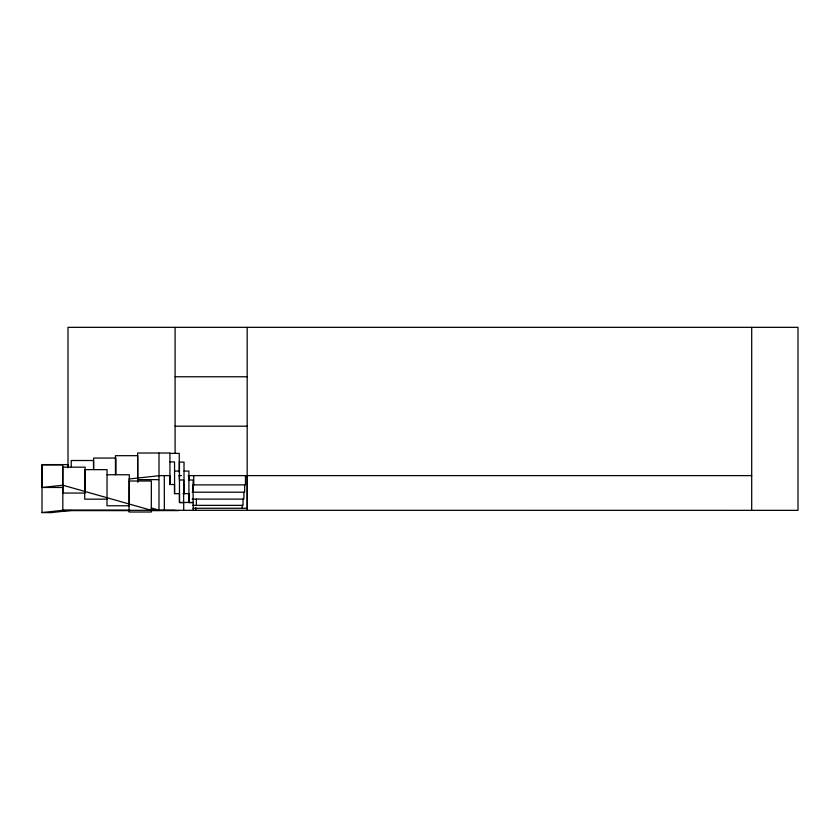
<?xml version="1.0" encoding="UTF-8"?>
<svg xmlns="http://www.w3.org/2000/svg" width="840" height="840" viewBox="0 0 840 840"><rect width="100%" height="100%" fill="white"/><g stroke="black" fill="none" stroke-linecap="round" stroke-linejoin="round"><path stroke-width="1.26" d="M129.938 510.405L71.316 510.405L50.663 512.663L42 512.568L42.042 464.604L67.893 464.604L67.893 467.145M42.032 487.463L42.063 464.856L62.706 464.856L62.685 487.463L42.032 487.463L62.843 485.205L151.389 510.31L159.894 510.416L150.78 510.416M175.098 510.353L158.981 510.321L159.012 453.012M174.5 484.523L169.911 484.523L169.953 453.012L137.624 453.012L137.666 479.63L158.645 479.63M174.605 493.668L174.531 461.916L169.942 461.916M179.225 472.227L179.256 453.39L169.523 453.39M62.843 485.205L62.811 510.31L42 512.568M128.74 479.031L158.655 475.766M175.098 376.761L247.17 376.761M175.098 426.195L247.17 426.195M174.636 471.062L179.508 471.062M184.023 471.062L188.895 471.062L188.947 502.614L193.095 502.614L193.116 480.007L188.979 480.007M107.048 474.757L129.339 474.757L129.297 505.764L107.005 505.764L107.048 469.634L84.745 469.634L84.704 499.17L107.005 499.17M158.981 475.619L169.922 475.619L169.911 484.523M178.909 475.619L181.451 475.619M188.129 475.619L751.695 475.619M179.508 480.007L183.645 480.007L183.614 502.614L179.477 502.614L179.434 462.094L184.034 462.094L183.992 493.668L183.971 484.523M192.181 492.209L244.671 492.209L244.671 484.89M183.005 493.668L188.947 493.668L188.947 502.457M192.181 499.107L243.884 499.107L243.884 492.209M192.559 505.355L243.002 505.355L243.002 499.107M193.084 508.263L247.286 508.263L247.286 475.619M63.704 510.584L130.042 510.584M150.853 510.584L178.731 510.584M71.316 510.405L62.811 510.31L798 510.353L798 327.338L68.008 327.338L68.008 467.744M151.168 507.938L158.645 510.058M137.781 482.286L137.739 455.679L115.448 455.679L115.469 474.684M115.941 474.537L115.92 458.062L93.618 458.062L93.639 469.466M93.523 469.382L93.513 460.509L71.222 460.509L71.222 466.851M751.695 327.338L751.695 510.353M247.17 327.338L247.17 510.353M245.469 475.619L245.469 484.89L192.959 484.89L192.959 492.209M242.203 505.355L242.203 508.263M196.371 499.107L196.371 505.355M195.804 507.78L195.804 510.353M193.767 475.619L193.767 484.89M193.19 510.321L193.19 502.457L179.477 502.457L179.477 493.668L174.489 493.668L174.489 484.523M189.073 475.619L189.073 479.483M183.708 502.457L183.708 510.321M179.372 475.619L179.372 479.441M175.098 327.338L175.098 453.506M164.293 475.619L164.357 510.321M62.874 467.166L62.832 493.048L85.134 493.048L85.166 467.166L62.874 467.166M129.055 481.005L129.014 512.012L151.316 512.012L151.358 481.005L129.055 481.005"/></g></svg>
